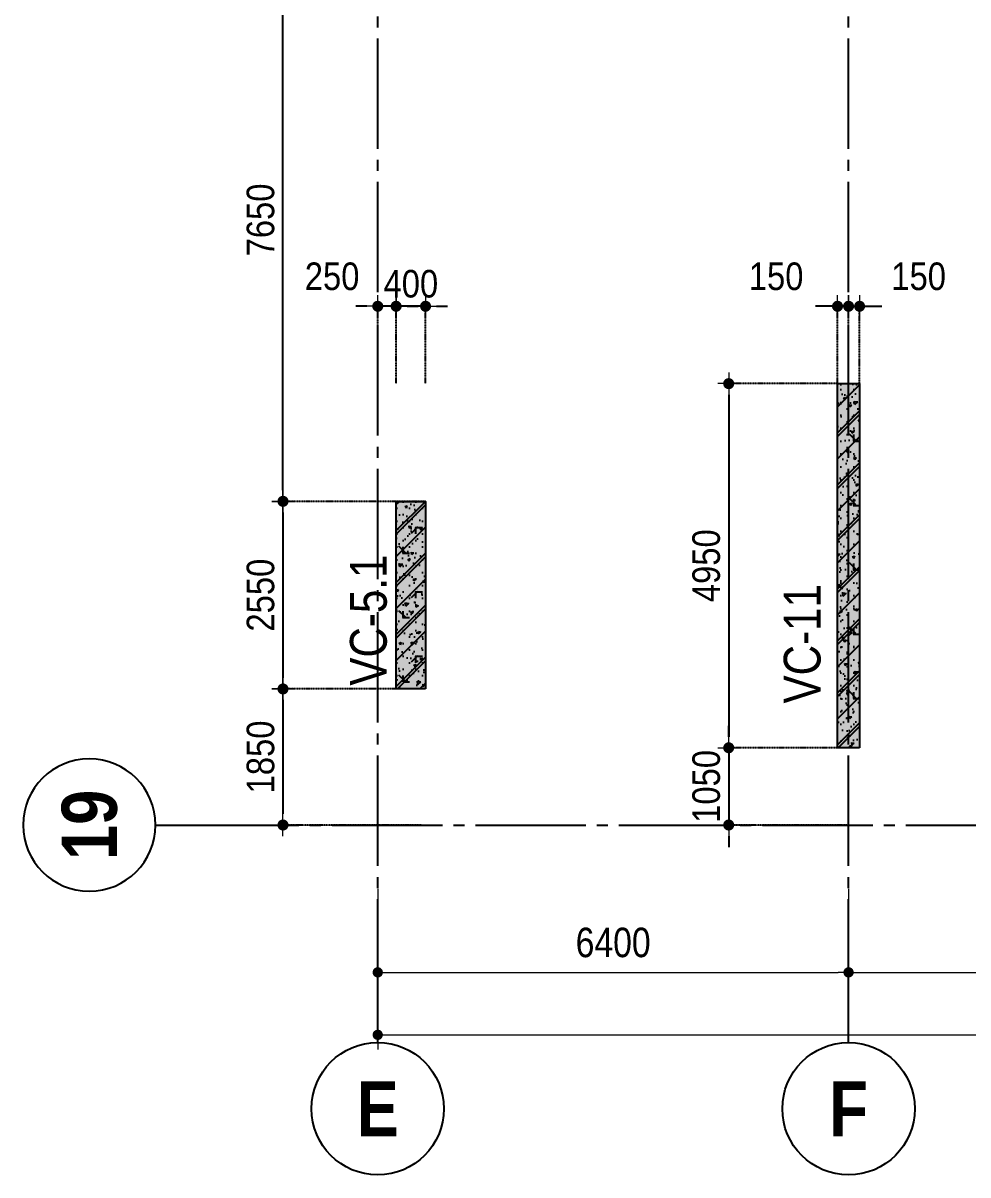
# Model space of a CAD drawing. Header units: millimetres. Extents: x -3973692 to -2843767, y 592734 to 838475.
# Drawn here: x -3315167 to -3302322, y 605224 to 620883 of the extents above; entities that cross this region are included whole.
import ezdxf
from ezdxf.enums import TextEntityAlignment as Align

# ---------------------------------------------------------------- set-up
doc = ezdxf.new("R2010")
doc.units = ezdxf.units.MM
doc.header["$MEASUREMENT"] = 0
doc.header["$PDMODE"] = 3
doc.header["$PDSIZE"] = -20
for name, pattern in [('CHG_XX_Luoi truc-Block C$0$MB_Luoi truc-150-TWC$0$Center101', [13, 10, -1, 1, -1]), ('DIVIDE2', [15.87499999999999, 6.349999999999998, -3.174999999999998, 0, -3.174999999999998, 0, -3.174999999999998]), ('HIDDEN5', [2.8375, 1.25, -1.5875])]:
    doc.linetypes.add(name, pattern=pattern)
doc.layers.get('0').update_dxf_attribs({"lineweight": 9})
doc.layers.get('Defpoints').update_dxf_attribs({"color": 10, "lineweight": 0})
for name, color, linetype, lineweight in [("'S_General_Dim_1", 1, 'Continuous', 18), ("'S_General_Divide_3 Intermediate", 3, 'DIVIDE2', 40), ('CHG_XX_Cot_Block C-T2-3$0$Dim 200', 1, 'Continuous', 5), ('CHG_XX_Luoi truc-Block C$0$Dim 200', 1, 'Continuous', 5), ('TEXT', 7, 'Continuous', 15)]:
    doc.layers.add(name, color=color, linetype=linetype, lineweight=lineweight)
for name, color, linetype in [('CHG_XX_Cot_Block C-T2-3$0$mb_cot tang 4-8 twc$0$Concrete Hatch', 218, 'Continuous'), ('CHG_XX_Cot_Block C-T2-3$0$mb_cot tang 4-8 twc$0$Concrete Line', 6, 'Continuous'), ('CHG_XX_Cot_Block C-T2-3$0$mb_cot tang 4-8 twc$0$Concrete Solid', 216, 'Continuous'), ('CHG_XX_Luoi truc-Block C$0$MB_Luoi truc-150-TWC$0$Grid', 34, 'Continuous'), ('CHG_XX_Luoi truc-Block C$0$MB_Luoi truc-150-TWC$0$Grid Line', 251, 'CHG_XX_Luoi truc-Block C$0$MB_Luoi truc-150-TWC$0$Center101')]:
    doc.layers.add(name, color=color, linetype=linetype)
doc.styles.add('arial', font='arial.ttf', dxfattribs={"width": 0.85})
doc.styles.add('CHG_XX_Luoi truc-Block C$0$MB_Luoi truc-150-TWC$0$Grid A-F$0$VNI-HelveCB', font='')
doc.styles.add('CHG_XX_Luoi truc-Block C$0$Star-HelCon', font='')
doc.styles.add('TTP-HelCon', font='')
doc.styles.get('CHG_XX_Luoi truc-Block C$0$MB_Luoi truc-150-TWC$0$Grid A-F$0$VNI-HelveCB').set_extended_font_data('VNI-Helve-Condense', bold=True)
doc.styles.get('CHG_XX_Luoi truc-Block C$0$Star-HelCon').set_extended_font_data('VNI-Helve-Condense')
doc.styles.get('TTP-HelCon').set_extended_font_data('VNI-Helve-Condense')
doc.dimstyles.new('150', dxfattribs={"dimscale": 150, "dimtxt": 2.5, "dimasz": 1, "dimexe": 0, "dimexo": 0, "dimgap": 0.75, "dimtad": 1, "dimdec": 0, "dimzin": 9, "dimdsep": 46, "dimtxsty": 'arial', "dimblk1": 'DIMDOT', "dimblk2": 'DIMDOT', "dimsah": 1, "dimcen": 2, "dimdle": 3, "dimclre": 8, "dimclrt": 2, "dimadec": 0, "dimazin": 0, "dimtfac": 1, "dimtdec": 0, "dimtix": 1, "dimtmove": 2, "dimatfit": 3, "dimldrblk": 'DIMPIJL', "dimfxl": 1, "dimtvp": 1.8, "dimtolj": 1, "dimtzin": 0, "dimarcsym": 0})
doc.dimstyles.new('CHG_XX_Luoi truc-Block C$0$Dim 200', dxfattribs={"dimscale": 200, "dimtxt": 2, "dimasz": 0.7, "dimexe": 1, "dimexo": 1, "dimgap": 1, "dimtad": 1, "dimdec": 0, "dimzin": 12, "dimdsep": 46, "dimtxsty": 'CHG_XX_Luoi truc-Block C$0$Star-HelCon', "dimblk": 'CHG_XX_Luoi truc-Block C$0$_Dot', "dimcen": 1, "dimclrd": 256, "dimclre": 256, "dimclrt": 3, "dimadec": 0, "dimazin": 0, "dimtfac": 1, "dimtdec": 0, "dimtix": 1, "dimtmove": 2, "dimatfit": 3, "dimldrblk": 'CHG_XX_Luoi truc-Block C$0$HTT Arrow 30', "dimfxl": 1, "dimtolj": 1, "dimtzin": 0, "dimarcsym": 0})

# ---------------------------------------------------------------- blocks, each defined once
blk = doc.blocks.new('CHG_XX_Luoi truc-Block C$0$_Dot')
at = {"color": 0, "linetype": 'ByBlock', "lineweight": -2}
blk.add_line((-0.5, 0), (-1, 0), dxfattribs=at)
at = {"color": 0, "linetype": 'ByBlock', "const_width": 0.5}
blk.add_lwpolyline([(-0.25, 0, 1), (0.25, 0, 1)], format="xyb", close=True, dxfattribs=at)
blk = doc.blocks.new('*D3095')
at = {"layer": 'CHG_XX_Luoi truc-Block C$0$Dim 200', "lineweight": -2, "transparency": 16777216}
for p, q in [((8004543.477890482, 947525.1796285019), (8004543.477890482, 946190.6556150534)), ((8010943.477890482, 947525.1796285019), (8010943.477890482, 946190.6556150534)), ((8004683.477890482, 946390.6556150534), (8010803.477890482, 946390.6556150534))]:
    blk.add_line(p, q, dxfattribs=at)
at = {"layer": 'Defpoints', "color": 0, "transparency": 16777216}
for p in [(8004543.477890482, 947725.1796285019), (8010943.477890482, 947725.1796285019), (8010943.477890482, 946390.6556150534)]:
    blk.add_point(p, dxfattribs=at)
at = {"layer": 'CHG_XX_Luoi truc-Block C$0$Dim 200', "lineweight": -2, "transparency": 16777216, "xscale": 140, "yscale": 140, "zscale": 140, "rotation": 180}
blk.add_blockref('CHG_XX_Luoi truc-Block C$0$_Dot', (8004543.477890482, 946390.6556150534), dxfattribs=at)
at = {"layer": 'CHG_XX_Luoi truc-Block C$0$Dim 200', "lineweight": -2, "transparency": 16777216, "xscale": 140, "yscale": 140, "zscale": 140}
blk.add_blockref('CHG_XX_Luoi truc-Block C$0$_Dot', (8010943.477890482, 946390.6556150534), dxfattribs=at)
at = {"layer": 'CHG_XX_Luoi truc-Block C$0$Dim 200', "color": 3, "transparency": 16777216, "insert": (8007743.477890482, 946794.9222817201), "char_height": 400, "attachment_point": 5, "style": 'CHG_XX_Luoi truc-Block C$0$Star-HelCon'}
blk.add_mtext('\\A1;6400', dxfattribs=at)
blk = doc.blocks.new('CHG_XX_Luoi truc-Block C$0$HTT Arrow 30')
blk.add_hatch(color=256).paths.add_polyline_path([(-2.5, 0.3750000000000002), (-2.5, -0.3749999999999998), (0, 0)])
at = {"color": 0, "linetype": 'ByBlock', "lineweight": -2}
for p, q in [((0, 0), (-2.5, 0.3750000000000002)), ((-2.5, -0.3749999999999998), (-2.5, 0.3750000000000002)), ((0, 0), (-2.5, -0.3749999999999998))]:
    blk.add_line(p, q, dxfattribs=at)
blk = doc.blocks.new('*D3096')
at = {"layer": 'CHG_XX_Luoi truc-Block C$0$Dim 200', "lineweight": -2, "transparency": 16777216}
for p, q in [((8010943.477890482, 947525.1796285019), (8010943.477890482, 946190.6556150534)), ((8021043.477890482, 946864.7699645001), (8021043.477890482, 946190.6556150534)), ((8011083.477890482, 946390.6556150534), (8020903.477890482, 946390.6556150534))]:
    blk.add_line(p, q, dxfattribs=at)
at = {"layer": 'Defpoints', "color": 0, "transparency": 16777216}
for p in [(8010943.477890482, 947725.1796285019), (8021043.477890482, 947064.7699645001), (8021043.477890482, 946390.6556150534)]:
    blk.add_point(p, dxfattribs=at)
at = {"layer": 'CHG_XX_Luoi truc-Block C$0$Dim 200', "lineweight": -2, "transparency": 16777216, "xscale": 140, "yscale": 140, "zscale": 140, "rotation": 180}
blk.add_blockref('CHG_XX_Luoi truc-Block C$0$_Dot', (8010943.477890482, 946390.6556150534), dxfattribs=at)
at = {"layer": 'CHG_XX_Luoi truc-Block C$0$Dim 200', "lineweight": -2, "transparency": 16777216, "xscale": 140, "yscale": 140, "zscale": 140}
blk.add_blockref('CHG_XX_Luoi truc-Block C$0$_Dot', (8021043.477890482, 946390.6556150534), dxfattribs=at)
at = {"layer": 'CHG_XX_Luoi truc-Block C$0$Dim 200', "color": 3, "transparency": 16777216, "insert": (8015993.477890482, 946794.9222817201), "char_height": 400, "attachment_point": 5, "style": 'CHG_XX_Luoi truc-Block C$0$Star-HelCon'}
blk.add_mtext('\\A1;10100', dxfattribs=at)
blk = doc.blocks.new('*D3088')
at = {"layer": 'CHG_XX_Luoi truc-Block C$0$Dim 200', "lineweight": -2, "transparency": 16777216}
for p, q in [((8004543.477890482, 946333.558255064), (8004543.477890482, 945341.5305873553)), ((8065943.477890601, 946333.558255064), (8065943.477890601, 945341.5305873553)), ((8004683.477890482, 945541.5305873553), (8065803.477890601, 945541.5305873553))]:
    blk.add_line(p, q, dxfattribs=at)
at = {"layer": 'Defpoints', "color": 0, "transparency": 16777216}
for p in [(8004543.477890482, 946533.558255064), (8065943.477890601, 946533.558255064), (8065943.477890601, 945541.5305873553)]:
    blk.add_point(p, dxfattribs=at)
at = {"layer": 'CHG_XX_Luoi truc-Block C$0$Dim 200', "lineweight": -2, "transparency": 16777216, "xscale": 140, "yscale": 140, "zscale": 140, "rotation": 180}
blk.add_blockref('CHG_XX_Luoi truc-Block C$0$_Dot', (8004543.477890482, 945541.5305873553), dxfattribs=at)
at = {"layer": 'CHG_XX_Luoi truc-Block C$0$Dim 200', "lineweight": -2, "transparency": 16777216, "xscale": 140, "yscale": 140, "zscale": 140}
blk.add_blockref('CHG_XX_Luoi truc-Block C$0$_Dot', (8065943.477890601, 945541.5305873553), dxfattribs=at)
at = {"layer": 'CHG_XX_Luoi truc-Block C$0$Dim 200', "color": 3, "transparency": 16777216, "insert": (8035243.477890542, 945945.797254022), "char_height": 400, "attachment_point": 5, "style": 'CHG_XX_Luoi truc-Block C$0$Star-HelCon'}
blk.add_mtext('\\A1;61400', dxfattribs=at)
blk = doc.blocks.new('*U3101')
at = {"layer": 'CHG_XX_Luoi truc-Block C$0$MB_Luoi truc-150-TWC$0$Grid', "lineweight": -2}
blk.add_line((0, -3), (0, 0), dxfattribs=at)
blk.add_circle((0, -9), 6, dxfattribs=at)
at = {"layer": 'CHG_XX_Luoi truc-Block C$0$MB_Luoi truc-150-TWC$0$Grid Line'}
blk.add_line((0, 0), (0, 446), dxfattribs=at)
at = {"layer": 'CHG_XX_Luoi truc-Block C$0$MB_Luoi truc-150-TWC$0$Grid', "lineweight": -2, "style": 'CHG_XX_Luoi truc-Block C$0$MB_Luoi truc-150-TWC$0$Grid A-F$0$VNI-HelveCB'}
for tag, p in [('GRIDSUB', (0, 455)), ('GRID', (0, -9))]:
    blk.add_attdef(tag, text='', height=5, dxfattribs=at).set_placement(p, align=Align.MIDDLE)
blk = doc.blocks.new('*U3103')
at = {"layer": 'CHG_XX_Luoi truc-Block C$0$MB_Luoi truc-150-TWC$0$Grid', "lineweight": -2}
blk.add_line((0, -3), (0, 0), dxfattribs=at)
blk.add_circle((0, -9), 6, dxfattribs=at)
at = {"layer": 'CHG_XX_Luoi truc-Block C$0$MB_Luoi truc-150-TWC$0$Grid Line'}
blk.add_line((0, 0), (0, 360), dxfattribs=at)
at = {"layer": 'CHG_XX_Luoi truc-Block C$0$MB_Luoi truc-150-TWC$0$Grid', "lineweight": -2, "style": 'CHG_XX_Luoi truc-Block C$0$MB_Luoi truc-150-TWC$0$Grid A-F$0$VNI-HelveCB'}
for tag, p in [('GRIDSUB', (0, 369)), ('GRID', (0, -9))]:
    blk.add_attdef(tag, text='', height=5, dxfattribs=at).set_placement(p, align=Align.MIDDLE)
blk = doc.blocks.new('*U3078')
at = {"layer": 'CHG_XX_Cot_Block C-T2-3$0$mb_cot tang 4-8 twc$0$Concrete Hatch'}
h = blk.add_hatch(dxfattribs=at)
h.set_pattern_fill('CONCRETE', color=256, scale=50, style=0, pattern_type=2)
h.set_pattern_definition([(45, (3400, -49.99999999997078), (-176.7766952966369, 176.7766952966369), []), (45, (3400, 2.921751729445532e-11), (-353.5533905932737, 353.5533905932738), []), (49.99999999999999, (3400, -49.99999999997078), (358.6300913003767, -31.37606749129755), [37.5, -412.5]), (355, (3400, -49.99999999997078), (-69.3756668065, 376.0960668500059), [30, -330]), (100.4514, (3429.88584, -52.61466999997077), (289.2546908570108, 344.7197710304768), [31.870095, -350.571056]), (46.18420000000001, (3400, 50.00000000002922), (533.6205243128222, -82.75950716450905), [56.25, -618.75]), (96.6356, (3444.4683725, 43.1033465000292), (467.3313527743517, 487.0589354502209), [47.805144, -525.8565]), (351.1842, (3400, 50.00000000002922), (467.3309725668136, 487.0593004626623), [45, -495]), (21, (3450, 25.00000000002922), (298.4535260592309, -201.3094453326694), [37.5, -412.5]), (326.0000000000001, (3450, 25.00000000002922), (121.6576659607909, 362.5750225234265), [30, -330]), (71.4514, (3474.8711165, 8.224197000029221), (420.111314290745, 161.2652483549762), [31.870095, -350.571056]), (37.50000000000001, (3400, -49.99999999997078), (6.079927658645334, 166.4469269156558), [0, -326, 0, -335, 0, -331.25]), (7.499999999999999, (3400, -49.99999999997078), (131.5347687210743, 197.2058559411801), [0, -191, 0, -318.5, 0, -126.25]), (327.5, (3288.5, -49.99999999997078), (266.9112180862045, -11.2774358671899), [0, -125, 0, -390, 0, -517.5]), (317.5, (3238.5, -49.99999999997078), (291.5930846711931, 50.05249116615882), [0, -162.5, 0, -259, 0, -367.5]), (0, (3575, 125.0000000000292), (0, 875), [87.5, -787.5]), (0, (3837.5, 300.0000000000292), (0, 875), [87.5, -787.5]), (0, (3662.5, 650.0000000000292), (0, 875), [87.5, -350, 87.5, -350]), (90, (3575, 125.0000000000292), (-875, 5.35782974626967e-14), [87.5, -787.5]), (90, (3662.5, 650.0000000000292), (-875, 5.35782974626967e-14), [87.5, -787.5]), (90, (3925, 300.0000000000292), (-875, 5.35782974626967e-14), [87.5, -787.5]), (90, (4100, 562.5000000000292), (-875, 5.35782974626967e-14), [87.5, -787.5]), (135, (3662.5, 125.0000000000292), (-875.016357447105, 8.881784197001252e-14), [123.76, -1113.7]), (135, (3750, 650.0000000000292), (-875.016357447105, 8.881784197001252e-14), [123.76, -1113.7]), (45, (3837.5, 300.0000000000292), (8.881784197001252e-14, 875.016357447105), [123.76, -247.485, 123.76, -742.455]), (0, (3225, -49.99999999997078), (87.5, 87.5), [-175, 0])])
h.paths.add_polyline_path([(-750, 150.0000000000291), (-750, -149.9999999999999), (4200, -150), (4200, 150.0000000000291)])
at = {"layer": 'CHG_XX_Cot_Block C-T2-3$0$mb_cot tang 4-8 twc$0$Concrete Solid'}
blk.add_hatch(color=256, dxfattribs=at).paths.add_polyline_path([(-750, 150.0000000000291), (-750, -149.9999999999999), (4200, -150), (4200, 150.0000000000291)])
at = {"layer": 'CHG_XX_Cot_Block C-T2-3$0$mb_cot tang 4-8 twc$0$Concrete Line'}
blk.add_lwpolyline([(-750, 150.0000000000291), (-750, -149.9999999999999), (4200, -150), (4200, 150.0000000000291)], close=True, dxfattribs=at)
blk = doc.blocks.new('*U3075')
at = {"layer": 'CHG_XX_Cot_Block C-T2-3$0$mb_cot tang 4-8 twc$0$Concrete Hatch'}
h = blk.add_hatch(dxfattribs=at)
h.set_pattern_fill('CONCRETE', color=256, scale=50, style=0, pattern_type=2)
h.set_pattern_definition([(45, (1000, -49.99999999991257), (-176.7766952966369, 176.7766952966369), []), (45, (1000, 8.742517820792273e-11), (-353.5533905932737, 353.5533905932738), []), (49.99999999999999, (1000, -49.99999999991257), (358.6300913003767, -31.37606749129755), [37.5, -412.5]), (355, (1000, -49.99999999991257), (-69.3756668065, 376.0960668500059), [30, -330]), (100.4514, (1029.88584, -52.61466999991256), (289.2546908570108, 344.7197710304768), [31.870095, -350.571056]), (46.18420000000001, (1000, 50.00000000008743), (533.6205243128222, -82.75950716450905), [56.25, -618.75]), (96.6356, (1044.4683725, 43.10334650008741), (467.3313527743517, 487.0589354502209), [47.805144, -525.8565]), (351.1842, (1000, 50.00000000008743), (467.3309725668136, 487.0593004626623), [45, -495]), (21, (1050, 25.00000000008743), (298.4535260592309, -201.3094453326694), [37.5, -412.5]), (326.0000000000001, (1050, 25.00000000008743), (121.6576659607909, 362.5750225234265), [30, -330]), (71.4514, (1074.8711165, 8.224197000087429), (420.111314290745, 161.2652483549762), [31.870095, -350.571056]), (37.50000000000001, (1000, -49.99999999991257), (6.079927658645334, 166.4469269156558), [0, -326, 0, -335, 0, -331.25]), (7.499999999999999, (1000, -49.99999999991257), (131.5347687210743, 197.2058559411801), [0, -191, 0, -318.5, 0, -126.25]), (327.5, (888.5, -49.99999999991257), (266.9112180862045, -11.2774358671899), [0, -125, 0, -390, 0, -517.5]), (317.5, (838.5, -49.99999999991257), (291.5930846711931, 50.05249116615882), [0, -162.5, 0, -259, 0, -367.5]), (0, (1175, 125.0000000000874), (0, 875), [87.5, -787.5]), (0, (1437.5, 300.0000000000874), (0, 875), [87.5, -787.5]), (0, (1262.5, 650.0000000000874), (0, 875), [87.5, -350, 87.5, -350]), (90, (1175, 125.0000000000874), (-875, 5.35782974626967e-14), [87.5, -787.5]), (90, (1262.5, 650.0000000000874), (-875, 5.35782974626967e-14), [87.5, -787.5]), (90, (1525, 300.0000000000874), (-875, 5.35782974626967e-14), [87.5, -787.5]), (90, (1700, 562.5000000000874), (-875, 5.35782974626967e-14), [87.5, -787.5]), (135, (1262.5, 125.0000000000874), (-875.016357447105, 8.881784197001252e-14), [123.76, -1113.7]), (135, (1350, 650.0000000000874), (-875.016357447105, 8.881784197001252e-14), [123.76, -1113.7]), (45, (1437.5, 300.0000000000874), (8.881784197001252e-14, 875.016357447105), [123.76, -247.485, 123.76, -742.455]), (0, (825, -49.99999999991257), (87.5, 87.5), [-175, 0])])
h.paths.add_polyline_path([(-750, 200.0000000000873), (-750, -199.9999999999999), (1800, -200), (1800, 200.0000000000873)])
at = {"layer": 'CHG_XX_Cot_Block C-T2-3$0$mb_cot tang 4-8 twc$0$Concrete Solid'}
blk.add_hatch(color=256, dxfattribs=at).paths.add_polyline_path([(-750, 200.0000000000873), (-750, -199.9999999999999), (1800, -200), (1800, 200.0000000000873)])
at = {"layer": 'CHG_XX_Cot_Block C-T2-3$0$mb_cot tang 4-8 twc$0$Concrete Line'}
blk.add_lwpolyline([(-750, 200.0000000000873), (-750, -199.9999999999999), (1800, -200), (1800, 200.0000000000873)], close=True, dxfattribs=at)
blk = doc.blocks.new('c')
at = {"layer": 'TEXT', "color": 3, "style": 'TTP-HelCon'}
for s, p in [('VC-5.1', (-61277.74088329123, 1894.662747616647)), ('VC-11', (-55381.24052002328, 1652.265396628296))]:
    blk.add_text(s, height=500, rotation=90, dxfattribs=at).set_placement(p)
blk = doc.blocks.new('DIMDOT')
for p, q in [((1, 0), (-1, 0)), ((0, -1), (0, 1))]:
    blk.add_line(p, q)
at = {"const_width": 0.5}
blk.add_lwpolyline([(-0.25, 0, 1), (0.25, 0, 1)], format="xyb", close=True, dxfattribs=at)
blk = doc.blocks.new('*D1657')
at = {"layer": "'S_General_Dim_1", "color": 8, "linetype": 'HIDDEN5', "lineweight": -2, "transparency": 16777216}
for p, q in [((-3309695.198556938, 614381.0114495863), (-3311633.238177928, 614381.0114495863)), ((-3309695.198556938, 611831.0114495863), (-3311633.238177928, 611831.0114495863))]:
    blk.add_line(p, q, dxfattribs=at)
at = {"layer": "'S_General_Dim_1", "color": 0, "lineweight": -2, "transparency": 16777216}
blk.add_line((-3311633.238177928, 614231.0114495863), (-3311633.238177928, 611981.0114495863), dxfattribs=at)
at = {"layer": 'Defpoints', "color": 0, "transparency": 16777216}
for p in [(-3309695.198556938, 614381.0114495863), (-3311633.238177928, 611831.0114495863), (-3309695.198556938, 611831.0114495863)]:
    blk.add_point(p, dxfattribs=at)
at = {"layer": "'S_General_Dim_1", "color": 0, "lineweight": -2, "transparency": 16777216, "xscale": 150, "yscale": 150, "zscale": 150}
for p, rotation in [((-3311633.238177928, 614381.0114495863), 90), ((-3311633.238177928, 611831.0114495863), 270)]:
    blk.add_blockref('DIMDOT', p, dxfattribs=dict(at, rotation=rotation))
at = {"layer": "'S_General_Dim_1", "color": 2, "transparency": 16777216, "insert": (-3311937.203048323, 613106.0114495871), "char_height": 375, "attachment_point": 5, "rotation": 90, "style": 'arial'}
blk.add_mtext('\\A1;2550', dxfattribs=at)
blk = doc.blocks.new('DIMPIJL')
at = {"linetype": 'ByBlock'}
blk.add_solid([(-2.5, 0.4166666666666686), (-2.5, -0.4166666666666686), (0, 0)], dxfattribs=at)
blk = doc.blocks.new('*D1658')
at = {"layer": "'S_General_Dim_1", "color": 8, "linetype": 'HIDDEN5', "lineweight": -2, "transparency": 16777216}
for p, q in [((-3309695.198556938, 611831.0114495863), (-3311633.23817793, 611831.0114495863)), ((-3309756.83223143, 609981.0114495864), (-3311633.23817793, 609981.0114495864))]:
    blk.add_line(p, q, dxfattribs=at)
at = {"layer": "'S_General_Dim_1", "color": 0, "lineweight": -2, "transparency": 16777216}
blk.add_line((-3311633.23817793, 611681.0114495863), (-3311633.23817793, 610131.0114495864), dxfattribs=at)
at = {"layer": 'Defpoints', "color": 0, "transparency": 16777216}
for p in [(-3309695.198556938, 611831.0114495863), (-3311633.23817793, 609981.0114495864), (-3309756.83223143, 609981.0114495864)]:
    blk.add_point(p, dxfattribs=at)
at = {"layer": "'S_General_Dim_1", "color": 0, "lineweight": -2, "transparency": 16777216, "xscale": 150, "yscale": 150, "zscale": 150}
for p, rotation in [((-3311633.23817793, 611831.0114495863), 90), ((-3311633.23817793, 609981.0114495864), 270)]:
    blk.add_blockref('DIMDOT', p, dxfattribs=dict(at, rotation=rotation))
at = {"layer": "'S_General_Dim_1", "color": 2, "transparency": 16777216, "insert": (-3311937.203048325, 610906.0114495871), "char_height": 375, "attachment_point": 5, "rotation": 90, "style": 'arial'}
blk.add_mtext('\\A1;1850', dxfattribs=at)
blk = doc.blocks.new('*D1659')
at = {"layer": "'S_General_Dim_1", "color": 8, "linetype": 'HIDDEN5', "lineweight": -2, "transparency": 16777216}
for p, q in [((-3304095.198556938, 615981.0114495865), (-3305574.482325159, 615981.0114495865)), ((-3304095.198556938, 611031.0114498462), (-3305574.482325159, 611031.0114498462))]:
    blk.add_line(p, q, dxfattribs=at)
at = {"layer": "'S_General_Dim_1", "color": 0, "lineweight": -2, "transparency": 16777216}
blk.add_line((-3305574.482325159, 615831.0114495865), (-3305574.482325159, 611181.0114498462), dxfattribs=at)
at = {"layer": 'Defpoints', "color": 0, "transparency": 16777216}
for p in [(-3304095.198556938, 615981.0114495865), (-3305574.482325159, 611031.0114498462), (-3304095.198556938, 611031.0114498462)]:
    blk.add_point(p, dxfattribs=at)
at = {"layer": "'S_General_Dim_1", "color": 0, "lineweight": -2, "transparency": 16777216, "xscale": 150, "yscale": 150, "zscale": 150}
for p, rotation in [((-3305574.482325159, 615981.0114495865), 90), ((-3305574.482325159, 611031.0114498462), 270)]:
    blk.add_blockref('DIMDOT', p, dxfattribs=dict(at, rotation=rotation))
at = {"layer": "'S_General_Dim_1", "color": 2, "transparency": 16777216, "insert": (-3305878.447195553, 613506.0114497172), "char_height": 375, "attachment_point": 5, "rotation": 90, "style": 'arial'}
blk.add_mtext('\\A1;4950', dxfattribs=at)
blk = doc.blocks.new('*D1660')
at = {"layer": "'S_General_Dim_1", "color": 0, "lineweight": -2, "transparency": 16777216}
for p, q in [((-3305574.48232516, 611181.0114498462), (-3305574.48232516, 611331.0114498462)), ((-3305574.48232516, 611031.0114498462), (-3305574.48232516, 609981.0114495864)), ((-3305574.48232516, 609831.0114495864), (-3305574.48232516, 609681.0114495864))]:
    blk.add_line(p, q, dxfattribs=at)
at = {"layer": "'S_General_Dim_1", "color": 8, "linetype": 'HIDDEN5', "lineweight": -2, "transparency": 16777216}
for p, q in [((-3304095.198556938, 611031.0114498462), (-3305574.48232516, 611031.0114498462)), ((-3303945.198556938, 609981.0114495864), (-3305574.48232516, 609981.0114495864))]:
    blk.add_line(p, q, dxfattribs=at)
at = {"layer": 'Defpoints', "color": 0, "transparency": 16777216}
for p in [(-3304095.198556938, 611031.0114498462), (-3305574.48232516, 609981.0114495864), (-3303945.198556938, 609981.0114495864)]:
    blk.add_point(p, dxfattribs=at)
at = {"layer": "'S_General_Dim_1", "color": 0, "lineweight": -2, "transparency": 16777216, "xscale": 150, "yscale": 150, "zscale": 150}
for p, rotation in [((-3305574.48232516, 611031.0114498462), 270), ((-3305574.48232516, 609981.0114495864), 90)]:
    blk.add_blockref('DIMDOT', p, dxfattribs=dict(at, rotation=rotation))
at = {"layer": "'S_General_Dim_1", "color": 2, "transparency": 16777216, "insert": (-3305878.447195555, 610506.0114497171), "char_height": 375, "attachment_point": 5, "rotation": 90, "style": 'arial'}
blk.add_mtext('\\A1;1050', dxfattribs=at)
blk = doc.blocks.new('*D1661')
at = {"layer": "'S_General_Dim_1", "color": 8, "linetype": 'HIDDEN5', "lineweight": -2, "transparency": 16777216}
for p, q in [((-3310095.198556938, 622031.0114495866), (-3311633.23817793, 622031.0114495866)), ((-3309695.198556938, 614381.0114495863), (-3311633.23817793, 614381.0114495863))]:
    blk.add_line(p, q, dxfattribs=at)
at = {"layer": "'S_General_Dim_1", "color": 0, "lineweight": -2, "transparency": 16777216}
blk.add_line((-3311633.23817793, 614531.0114495863), (-3311633.23817793, 621881.0114495866), dxfattribs=at)
at = {"layer": 'Defpoints', "color": 0, "transparency": 16777216}
for p in [(-3311633.23817793, 622031.0114495866), (-3310095.198556938, 622031.0114495866), (-3309695.198556938, 614381.0114495863)]:
    blk.add_point(p, dxfattribs=at)
at = {"layer": "'S_General_Dim_1", "color": 0, "lineweight": -2, "transparency": 16777216, "xscale": 150, "yscale": 150, "zscale": 150}
for p, rotation in [((-3311633.23817793, 622031.0114495866), 90), ((-3311633.23817793, 614381.0114495863), 270)]:
    blk.add_blockref('DIMDOT', p, dxfattribs=dict(at, rotation=rotation))
at = {"layer": "'S_General_Dim_1", "color": 2, "transparency": 16777216, "insert": (-3311937.203048325, 618206.0114495873), "char_height": 375, "attachment_point": 5, "rotation": 90, "style": 'arial'}
blk.add_mtext('\\A1;7650', dxfattribs=at)
blk = doc.blocks.new('*D1636')
at = {"layer": "'S_General_Dim_1", "color": 0, "lineweight": -2, "transparency": 16777216}
for p, q in [((-3304245.198556935, 617032.6218176354), (-3304395.198556935, 617032.6218176354)), ((-3304095.198556935, 617032.6218176354), (-3303945.198556936, 617032.6218176354)), ((-3303795.198556936, 617032.6218176354), (-3303645.198556936, 617032.6218176354))]:
    blk.add_line(p, q, dxfattribs=at)
at = {"layer": "'S_General_Dim_1", "color": 8, "linetype": 'HIDDEN5', "lineweight": -2, "transparency": 16777216}
for p, q in [((-3304095.198556935, 615981.011449586), (-3304095.198556935, 617032.6218176354)), ((-3303945.198556936, 615981.0114495863), (-3303945.198556936, 617032.6218176354))]:
    blk.add_line(p, q, dxfattribs=at)
at = {"layer": 'Defpoints', "color": 0, "transparency": 16777216}
for p in [(-3303945.198556936, 617032.6218176354), (-3304095.198556935, 615981.011449586), (-3303945.198556936, 615981.0114495863)]:
    blk.add_point(p, dxfattribs=at)
at = {"layer": "'S_General_Dim_1", "color": 0, "lineweight": -2, "transparency": 16777216, "xscale": 150, "yscale": 150, "zscale": 150}
blk.add_blockref('DIMDOT', (-3304095.198556935, 617032.6218176354), dxfattribs=at)
at = {"layer": "'S_General_Dim_1", "color": 0, "lineweight": -2, "transparency": 16777216, "xscale": 150, "yscale": 150, "zscale": 150, "rotation": 180}
blk.add_blockref('DIMDOT', (-3303945.198556936, 617032.6218176354), dxfattribs=at)
at = {"layer": "'S_General_Dim_1", "color": 2, "transparency": 16777216, "insert": (-3304930.049026167, 617437.9083114963), "char_height": 375, "attachment_point": 5, "style": 'arial'}
blk.add_mtext('\\A1;150', dxfattribs=at)
blk = doc.blocks.new('*D1637')
at = {"layer": "'S_General_Dim_1", "color": 0, "lineweight": -2, "transparency": 16777216}
for p, q in [((-3304095.198556936, 617032.6218176354), (-3304245.198556936, 617032.6218176354)), ((-3303945.198556936, 617032.6218176354), (-3303795.198562474, 617032.6218176354)), ((-3303645.198562474, 617032.6218176354), (-3303495.198562474, 617032.6218176354))]:
    blk.add_line(p, q, dxfattribs=at)
at = {"layer": "'S_General_Dim_1", "color": 8, "linetype": 'HIDDEN5', "lineweight": -2, "transparency": 16777216}
for p, q in [((-3303945.198556936, 615981.0114495863), (-3303945.198556936, 617032.6218176354)), ((-3303795.198562474, 615983.9449494564), (-3303795.198562474, 617032.6218176354))]:
    blk.add_line(p, q, dxfattribs=at)
at = {"layer": 'Defpoints', "color": 0, "transparency": 16777216}
for p in [(-3303795.198562474, 617032.6218176354), (-3303945.198556936, 615981.0114495863), (-3303795.198562474, 615983.9449494564)]:
    blk.add_point(p, dxfattribs=at)
at = {"layer": "'S_General_Dim_1", "color": 0, "lineweight": -2, "transparency": 16777216, "xscale": 150, "yscale": 150, "zscale": 150}
blk.add_blockref('DIMDOT', (-3303945.198556936, 617032.6218176354), dxfattribs=at)
at = {"layer": "'S_General_Dim_1", "color": 0, "lineweight": -2, "transparency": 16777216, "xscale": 150, "yscale": 150, "zscale": 150, "rotation": 180}
blk.add_blockref('DIMDOT', (-3303795.198562474, 617032.6218176354), dxfattribs=at)
at = {"layer": "'S_General_Dim_1", "color": 2, "transparency": 16777216, "insert": (-3302992.431965984, 617437.9083114963), "char_height": 375, "attachment_point": 5, "style": 'arial'}
blk.add_mtext('\\A1;150', dxfattribs=at)
blk = doc.blocks.new('*D1593')
at = {"layer": "'S_General_Dim_1", "color": 0, "lineweight": -2, "transparency": 16777216}
for p, q in [((-3310245.198556936, 617032.6218176357), (-3310395.198556936, 617032.6218176357)), ((-3309695.198556936, 617032.6218176357), (-3310095.198556936, 617032.6218176357)), ((-3309545.198556936, 617032.6218176357), (-3309395.198556936, 617032.6218176357))]:
    blk.add_line(p, q, dxfattribs=at)
at = {"layer": "'S_General_Dim_1", "color": 8, "linetype": 'HIDDEN5', "lineweight": -2, "transparency": 16777216}
for p, q in [((-3310095.198556936, 615981.0114495865), (-3310095.198556936, 617032.6218176357)), ((-3309695.198556936, 615981.0114495865), (-3309695.198556936, 617032.6218176357))]:
    blk.add_line(p, q, dxfattribs=at)
at = {"layer": 'Defpoints', "color": 0, "transparency": 16777216}
for p in [(-3310095.198556936, 617032.6218176357), (-3310095.198556936, 615981.0114495865), (-3309695.198556936, 615981.0114495865)]:
    blk.add_point(p, dxfattribs=at)
at = {"layer": "'S_General_Dim_1", "color": 0, "lineweight": -2, "transparency": 16777216, "xscale": 150, "yscale": 150, "zscale": 150}
blk.add_blockref('DIMDOT', (-3310095.198556936, 617032.6218176357), dxfattribs=at)
at = {"layer": "'S_General_Dim_1", "color": 0, "lineweight": -2, "transparency": 16777216, "xscale": 150, "yscale": 150, "zscale": 150, "rotation": 180}
blk.add_blockref('DIMDOT', (-3309695.198556936, 617032.6218176357), dxfattribs=at)
at = {"layer": "'S_General_Dim_1", "color": 2, "transparency": 16777216, "insert": (-3309895.198556936, 617336.5866880313), "char_height": 375, "attachment_point": 5, "style": 'arial'}
blk.add_mtext('\\A1;400', dxfattribs=at)
blk = doc.blocks.new('*D1594')
at = {"layer": "'S_General_Dim_1", "color": 0, "lineweight": -2, "transparency": 16777216}
for p, q in [((-3310495.198556936, 617032.6218176357), (-3310645.198556936, 617032.6218176357)), ((-3310095.198556936, 617032.6218176357), (-3310345.198556936, 617032.6218176357)), ((-3309945.198556936, 617032.6218176357), (-3309795.198556936, 617032.6218176357))]:
    blk.add_line(p, q, dxfattribs=at)
at = {"layer": "'S_General_Dim_1", "color": 8, "linetype": 'HIDDEN5', "lineweight": -2, "transparency": 16777216}
for p, q in [((-3310345.198556936, 615981.0114495865), (-3310345.198556936, 617032.6218176357)), ((-3310095.198556936, 615981.0114495865), (-3310095.198556936, 617032.6218176357))]:
    blk.add_line(p, q, dxfattribs=at)
at = {"layer": 'Defpoints', "color": 0, "transparency": 16777216}
for p in [(-3310345.198556936, 617032.6218176357), (-3310345.198556936, 615981.0114495865), (-3310095.198556936, 615981.0114495865)]:
    blk.add_point(p, dxfattribs=at)
at = {"layer": "'S_General_Dim_1", "color": 0, "lineweight": -2, "transparency": 16777216, "xscale": 150, "yscale": 150, "zscale": 150}
blk.add_blockref('DIMDOT', (-3310345.198556936, 617032.6218176357), dxfattribs=at)
at = {"layer": "'S_General_Dim_1", "color": 0, "lineweight": -2, "transparency": 16777216, "xscale": 150, "yscale": 150, "zscale": 150, "rotation": 180}
blk.add_blockref('DIMDOT', (-3310095.198556936, 617032.6218176357), dxfattribs=at)
at = {"layer": "'S_General_Dim_1", "color": 2, "transparency": 16777216, "insert": (-3310965.843307376, 617437.9083114966), "char_height": 375, "attachment_point": 5, "style": 'arial'}
blk.add_mtext('\\A1;250', dxfattribs=at)
blk = doc.blocks.new('CHG_XX_Luoi truc-Block C')
at = {"layer": 'CHG_XX_Luoi truc-Block C$0$MB_Luoi truc-150-TWC$0$Grid'}
ref = blk.add_blockref('*U3103', (8004543.477890482, 945886.7127233499), dxfattribs=dict(at, xscale=150, yscale=150, zscale=150))
ref.add_attrib('GRID', 'E', dxfattribs={"lineweight": -2, "height": 750, "style": 'CHG_XX_Luoi truc-Block C$0$MB_Luoi truc-150-TWC$0$Grid A-F$0$VNI-HelveCB'}).set_placement((8004543.477890482, 944536.7127233499), align=Align.MIDDLE)
ref = blk.add_blockref('*U3103', (8010943.477890482, 945886.7127233499), dxfattribs=dict(at, xscale=150, yscale=150, zscale=150))
ref.add_attrib('GRID', 'F', dxfattribs={"lineweight": -2, "height": 750, "style": 'CHG_XX_Luoi truc-Block C$0$MB_Luoi truc-150-TWC$0$Grid A-F$0$VNI-HelveCB'}).set_placement((8010943.477890482, 944536.7127233499), align=Align.MIDDLE)
ref = blk.add_blockref('*U3101', (8001971.747213705, 948393.81453865), dxfattribs=dict(at, xscale=-150, yscale=150, zscale=150, rotation=270))
ref.add_attrib('GRID', '19', dxfattribs={"lineweight": -2, "height": 750, "rotation": 90, "style": 'CHG_XX_Luoi truc-Block C$0$MB_Luoi truc-150-TWC$0$Grid A-F$0$VNI-HelveCB'}).set_placement((8000621.747213705, 948395.81453865), align=Align.MIDDLE)
at = {"layer": 'CHG_XX_Luoi truc-Block C$0$Dim 200'}
for base, p1, p2, picture, middle in [((8010943.477890482, 946390.6556150534), (8004543.477890482, 947725.1796285019), (8010943.477890482, 947725.1796285019), '*D3095', (8007743.477890482, 946794.9222817201)), ((8021043.477890482, 946390.6556150534), (8010943.477890482, 947725.1796285019), (8021043.477890482, 947064.7699645001), '*D3096', (8015993.477890482, 946794.9222817201)), ((8065943.477890601, 945541.5305873553), (8004543.477890482, 946533.558255064), (8065943.477890601, 946533.558255064), '*D3088', (8035243.477890542, 945945.797254022))]:
    dim = blk.add_linear_dim(base=base, p1=p1, p2=p2, dimstyle='CHG_XX_Luoi truc-Block C$0$Dim 200', dxfattribs=at)
    dim.commit()
    dim.dimension.update_dxf_attribs({"geometry": picture, "text_midpoint": middle})
blk = doc.blocks.new('CHG_XX_Cot_Block C-T2-3')
at = {"layer": 'CHG_XX_Cot_Block C-T2-3$0$Dim 200'}
blk.add_blockref('CHG_XX_Luoi truc-Block C', (0, 0), dxfattribs=at)
at = {"layer": 'CHG_XX_Cot_Block C-T2-3$0$mb_cot tang 4-8 twc$0$Concrete Line', "xscale": -1, "rotation": 270}
for name, p in [('*U3078', (8010943.477890482, 950193.8145386499)), ('*U3075', (8004993.477890482, 950993.8145386508))]:
    blk.add_blockref(name, p, dxfattribs=at)

msp = doc.modelspace()

# ---------------------------------------------------------------- block references
at = {"layer": "'S_General_Divide_3 Intermediate"}
msp.add_blockref('CHG_XX_Cot_Block C-T2-3', (-11314888.67644742, -338412.8030890638), dxfattribs=at)
at = {"layer": 'TEXT'}
msp.add_blockref('c', (-3248945.198556816, 609981.0114495861), dxfattribs=at)

# ---------------------------------------------------------------- dimensions: what is measured, and where the dimension line sits
at = {"layer": "'S_General_Dim_1"}
for base, p1, p2, picture, middle in [((-3311633.23817793, 622031.0114495866), (-3309695.198556936, 614381.011449586), (-3310095.198556936, 622031.0114495864), '*D1661', (-3311937.203048325, 618206.0114495873)), ((-3305574.482325159, 611031.0114498462), (-3304095.198556936, 615981.0114495863), (-3304095.198556936, 611031.011449846), '*D1659', (-3305878.447195553, 613506.0114497172)), ((-3311633.238177928, 611831.0114495863), (-3309695.198556936, 614381.011449586), (-3309695.198556936, 611831.011449586), '*D1657', (-3311937.203048323, 613106.0114495871)), ((-3311633.23817793, 609981.0114495864), (-3309695.198556936, 611831.011449586), (-3309756.832231428, 609981.0114495861), '*D1658', (-3311937.203048325, 610906.0114495871)), ((-3305574.48232516, 609981.0114495864), (-3304095.198556936, 611031.011449846), (-3303945.198556936, 609981.0114495861), '*D1660', (-3305878.447195555, 610506.0114497171))]:
    dim = msp.add_linear_dim(base=base, p1=p1, p2=p2, angle=90, dimstyle='150', dxfattribs=at)
    dim.commit()
    dim.dimension.update_dxf_attribs({"geometry": picture, "text_midpoint": middle})
for base, p1, p2, picture, middle in [((-3310345.198556936, 617032.6218176357), (-3310095.198556936, 615981.0114495865), (-3310345.198556936, 615981.0114495865), '*D1594', (-3310965.843307376, 617437.9083114966)), ((-3303945.198556936, 617032.6218176354), (-3304095.198556935, 615981.011449586), (-3303945.198556936, 615981.0114495863), '*D1636', (-3304930.049026167, 617437.9083114963)), ((-3303795.198562474, 617032.6218176354), (-3303945.198556936, 615981.0114495863), (-3303795.198562474, 615983.9449494564), '*D1637', (-3302992.431965984, 617437.9083114963))]:
    dim = msp.add_linear_dim(base=base, p1=p1, p2=p2, dimstyle='150', dxfattribs=at)
    dim.commit()
    dim.dimension.update_dxf_attribs({"geometry": picture, "text_midpoint": middle, "dimtype": 160})
dim = msp.add_linear_dim(base=(-3310095.198556936, 617032.6218176357), p1=(-3309695.198556936, 615981.0114495865), p2=(-3310095.198556936, 615981.0114495865), dimstyle='150', dxfattribs=at)
dim.commit()
dim.dimension.update_dxf_attribs({"geometry": '*D1593', "text_midpoint": (-3309895.198556936, 617336.5866880313)})

doc.saveas('drawing.dxf')
